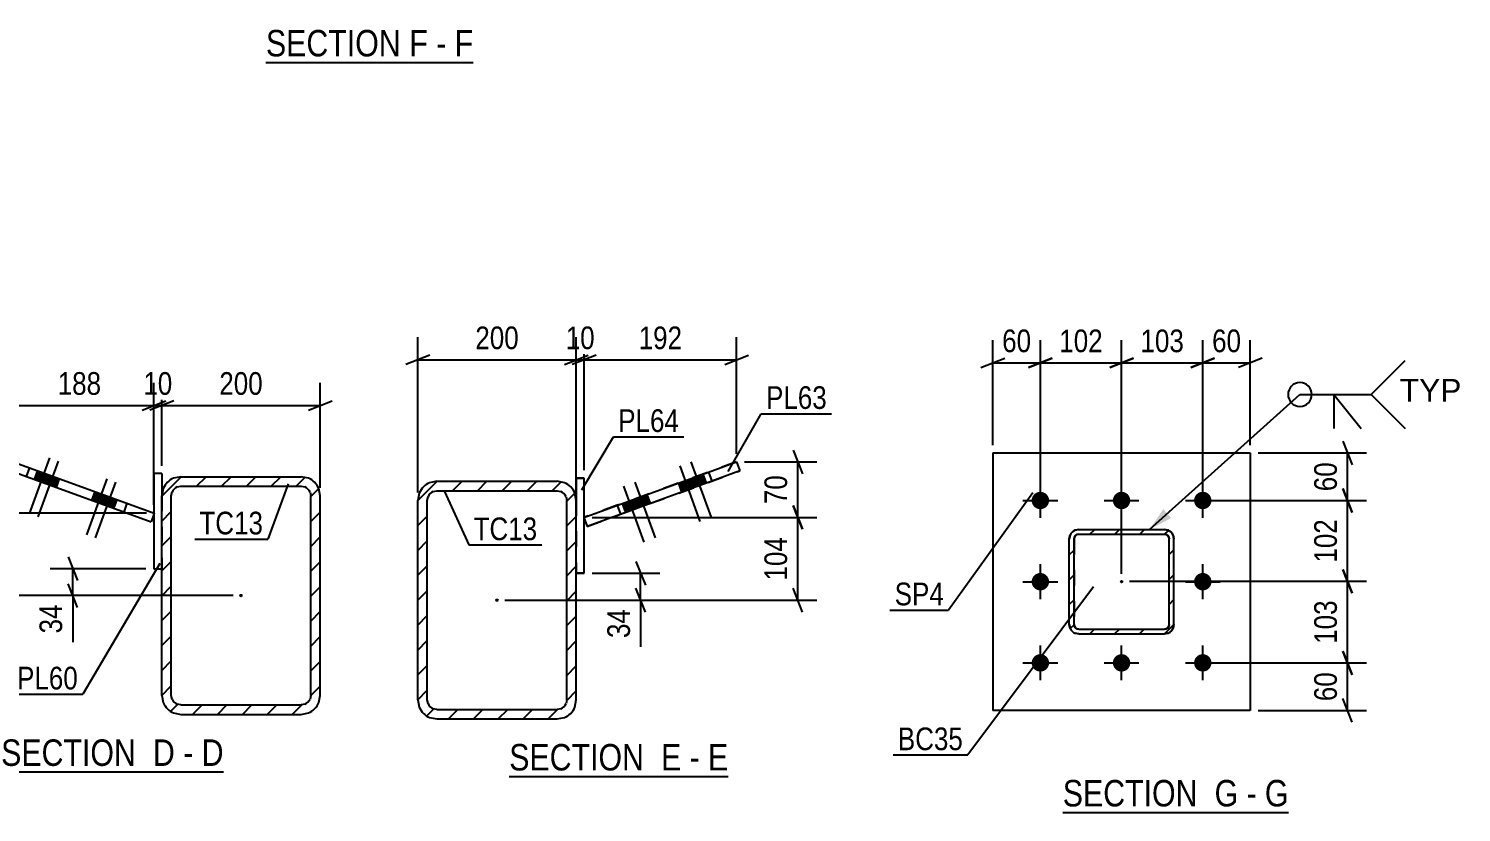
# Model space of a CAD drawing. Header units: millimetres. Extents: x 0 to 841, y 0 to 594.
# Drawn here: x 315.3 to 496.1, y 171.4 to 270.3 of the extents above; entities that cross this region are included whole.
import ezdxf

# ---------------------------------------------------------------- set-up
doc = ezdxf.new("R2010")
doc.units = ezdxf.units.MM
doc.linetypes.add('DXK_LINE_DOT2', pattern=[3.9198, 1.9599, -1.9599])
doc.linetypes.add('DXK_LINE_DOT3', pattern=[5.9187, 2.979, -0.9799, 0.9799, -0.9799])
doc.styles.add('Arial', font='ARIAL.TTF', dxfattribs={"height": 0.2})
doc.styles.add('Arial Narrow', font='ARIALN.TTF', dxfattribs={"height": 0.2})

# ---------------------------------------------------------------- blocks, each defined once
blk = doc.blocks.new('Unknown-682121983-11 - 6415')
at = {"color": 6, "linetype": 'Continuous'}
blk.add_line((345.21, 266.06), (371.36, 266.06), dxfattribs=at)
at = {"color": 0, "linetype": 'Continuous'}
for points in [[(362.25, 266.81), (362.25, 270.31), (345.21, 270.31), (345.21, 266.81)], [(365.65, 266.81), (365.65, 270.31), (363.3, 270.31), (363.3, 266.81)], [(367.97, 266.81), (367.97, 270.31), (366.7, 270.31), (366.7, 266.81)], [(371.36, 266.81), (371.36, 270.31), (369.02, 270.31), (369.02, 266.81)]]:
    blk.add_wipeout(points, dxfattribs=at)
at = {"color": 7, "linetype": 'Continuous', "style": 'Arial Narrow'}
for s, p in [('SECTION', (345.21, 266.81)), ('F', (363.3, 266.81)), ('F', (369.02, 266.81)), ('-', (366.7, 266.81))]:
    blk.add_text(s, height=3.34, dxfattribs=at).set_placement(p)
blk = doc.blocks.new('Unknown-682121983-16 - 4889')
at = {"color": 6, "linetype": 'Continuous'}
blk.add_line((311.78, 176.5), (339.85, 176.5), dxfattribs=at)
at = {"color": 0, "linetype": 'Continuous'}
for points in [[(329.89, 177.25), (329.89, 180.75), (311.78, 180.75), (311.78, 177.25)], [(333.71, 177.25), (333.71, 180.75), (330.94, 180.75), (330.94, 177.25)], [(336.04, 177.25), (336.04, 180.75), (334.76, 180.75), (334.76, 177.25)], [(339.85, 177.25), (339.85, 180.75), (337.09, 180.75), (337.09, 177.25)]]:
    blk.add_wipeout(points, dxfattribs=at)
at = {"color": 7, "linetype": 'Continuous', "style": 'Arial Narrow'}
for s, p in [('SECTION ', (311.78, 177.25)), ('D', (330.94, 177.25)), ('D', (337.09, 177.25)), ('-', (334.76, 177.25))]:
    blk.add_text(s, height=3.34, dxfattribs=at).set_placement(p)
blk = doc.blocks.new('Unknown-682121983-17 - 4726')
at = {"color": 6, "linetype": 'Continuous'}
blk.add_line((375.92, 175.92), (403.57, 175.92), dxfattribs=at)
at = {"color": 0, "linetype": 'Continuous'}
for points in [[(394.03, 176.67), (394.03, 180.17), (375.92, 180.17), (375.92, 176.67)], [(397.64, 176.67), (397.64, 180.17), (395.08, 180.17), (395.08, 176.67)], [(399.96, 176.67), (399.96, 180.17), (398.69, 180.17), (398.69, 176.67)], [(403.57, 176.67), (403.57, 180.17), (401.01, 180.17), (401.01, 176.67)]]:
    blk.add_wipeout(points, dxfattribs=at)
at = {"color": 7, "linetype": 'Continuous', "style": 'Arial Narrow'}
for s, p in [('SECTION ', (375.92, 176.67)), ('E', (395.08, 176.67)), ('E', (401.01, 176.67)), ('-', (398.69, 176.67))]:
    blk.add_text(s, height=3.34, dxfattribs=at).set_placement(p)
blk = doc.blocks.new('Unknown-682121983-25 - 11294')
at = {"color": 6, "linetype": 'Continuous'}
blk.add_line((445.8, 171.38), (474.3, 171.38), dxfattribs=at)
at = {"color": 0, "linetype": 'Continuous'}
for points in [[(463.91, 172.13), (463.91, 175.63), (445.8, 175.63), (445.8, 172.13)], [(467.94, 172.13), (467.94, 175.63), (464.96, 175.63), (464.96, 172.13)], [(470.26, 172.13), (470.26, 175.63), (468.99, 175.63), (468.99, 172.13)], [(474.3, 172.13), (474.3, 175.63), (471.31, 175.63), (471.31, 172.13)]]:
    blk.add_wipeout(points, dxfattribs=at)
at = {"color": 7, "linetype": 'Continuous', "style": 'Arial Narrow'}
for s, p in [('SECTION ', (445.8, 172.13)), ('G', (464.96, 172.13)), ('G', (471.31, 172.13)), ('-', (468.99, 172.13))]:
    blk.add_text(s, height=3.34, dxfattribs=at).set_placement(p)
blk = doc.blocks.new('Part-682121983-4913 - 4889')
at = {"color": 2, "linetype": 'Continuous'}
for p, q in [((332.06, 214.14), (331.06, 214.14)), ((331.06, 214.14), (331.06, 202.14)), ((332.06, 214.14), (332.06, 211.35)), ((331.06, 202.14), (332.06, 202.14))]:
    blk.add_line(p, q, dxfattribs=at)
at = {"color": 7, "linetype": 'DXK_LINE_DOT2'}
blk.add_line((332.06, 211.35), (332.06, 202.14), dxfattribs=at)
blk = doc.blocks.new('Bolt-682121983-4955 - 4889')
at = {"linetype": 'Continuous'}
for points in [[(315.94, 213.42), (317.63, 212.8), (318.04, 213.93), (316.35, 214.55)], [(317.02, 213.02), (318.71, 212.41), (319.12, 213.54), (317.43, 214.15)], [(323.2, 210.77), (324.89, 210.16), (325.3, 211.29), (323.61, 211.9)], [(324.29, 210.38), (325.98, 209.76), (326.39, 210.89), (324.7, 211.51)]]:
    blk.add_hatch(color=1, dxfattribs=at).paths.add_polyline_path(points)
at = {"color": 1, "linetype": 'Continuous'}
for p, q in [((317.88, 216.12), (315.31, 209.07)), ((318.96, 215.72), (316.4, 208.67)), ((316.35, 214.55), (315.94, 213.42)), ((317.43, 214.15), (317.02, 213.02)), ((318.04, 213.93), (317.63, 212.8)), ((319.12, 213.54), (318.71, 212.41)), ((325.14, 213.47), (322.57, 206.43)), ((323.61, 211.9), (323.2, 210.77)), ((326.23, 213.08), (323.66, 206.03)), ((324.7, 211.51), (324.29, 210.38)), ((325.3, 211.29), (324.89, 210.16)), ((326.39, 210.89), (325.98, 209.76))]:
    blk.add_line(p, q, dxfattribs=at)
blk = doc.blocks.new('Part-682121983-4935 - 4889')
at = {"linetype": 'Continuous'}
h = blk.add_hatch(dxfattribs=at)
h.set_pattern_fill('', scale=0.7, style=0, pattern_type=0)
h.set_pattern_definition([(45, (332.0603, 186.1515), (-1.57154, 1.57154), [])])
h.paths.add_polyline_path([(332.06, 211.35), (332.06, 186.15), (332.24, 185.23), (332.76, 184.45), (333.54, 183.93), (334.46, 183.75), (349.66, 183.75), (350.58, 183.93), (351.36, 184.45), (351.88, 185.23), (352.06, 186.15), (352.06, 211.35), (351.88, 212.27), (351.36, 213.05), (350.58, 213.57), (349.66, 213.75), (334.46, 213.75), (333.54, 213.57), (332.76, 213.05), (332.24, 212.27)])
h.paths.add_polyline_path([(333.61, 212.2), (334, 212.46), (334.46, 212.55), (349.66, 212.55), (350.12, 212.46), (350.51, 212.2), (350.77, 211.81), (350.86, 211.35), (350.86, 186.15), (350.77, 185.69), (350.51, 185.3), (350.12, 185.04), (349.66, 184.95), (334.46, 184.95), (334, 185.04), (333.61, 185.3), (333.35, 185.69), (333.26, 186.15), (333.26, 211.35), (333.35, 211.81)])
blk.add_hatch(color=246, dxfattribs=at).paths.add_polyline_path([(342.06, 198.65, -1), (342.06, 198.85, -1)])
at = {"color": 2, "linetype": 'Continuous'}
for p, q in [((334.46, 213.75), (333.54, 213.57)), ((334.46, 213.75), (349.66, 213.75)), ((350.58, 213.57), (349.66, 213.75)), ((332.24, 212.27), (332.06, 211.35)), ((333.26, 211.35), (333.35, 211.81)), ((334, 212.46), (334.46, 212.55)), ((334.46, 212.55), (349.66, 212.55)), ((349.66, 212.55), (350.12, 212.46)), ((350.77, 211.81), (350.86, 211.35)), ((352.06, 211.35), (351.88, 212.27)), ((332.06, 186.15), (332.06, 211.35)), ((333.26, 186.15), (333.26, 211.35)), ((350.86, 186.15), (350.86, 211.35)), ((352.06, 186.15), (352.06, 211.35)), ((332.06, 186.15), (332.24, 185.23)), ((333.35, 185.69), (333.26, 186.15)), ((334.46, 184.95), (334, 185.04)), ((334.46, 184.95), (349.66, 184.95)), ((350.12, 185.04), (349.66, 184.95)), ((350.86, 186.15), (350.77, 185.69)), ((351.88, 185.23), (352.06, 186.15)), ((333.54, 183.93), (334.46, 183.75)), ((334.46, 183.75), (349.66, 183.75)), ((349.66, 183.75), (350.58, 183.93))]:
    blk.add_line(p, q, dxfattribs=at)
at = {"color": 246, "linetype": 'DXK_LINE_DOT2'}
blk.add_line((342.06, 198.75), (342.06, 198.75), dxfattribs=at)
at = {"color": 246, "linetype": 'Continuous'}
blk.add_circle((342.06, 198.75), 0.1, dxfattribs=at)
at = {"color": 2, "linetype": 'Continuous'}
for centre, radius, start, end in [((334.46, 211.35), 2.4, 112.5, 157.5), ((349.66, 211.35), 2.4, 22.5, 67.5), ((334.46, 211.35), 1.2, 112.5, 157.5), ((349.66, 211.35), 1.2, 22.5, 67.5), ((334.46, 186.15), 2.4, 202.5, 247.5), ((334.46, 186.15), 1.2, 202.5, 247.5), ((349.66, 186.15), 1.2, 292.5, 337.5), ((349.66, 186.15), 2.4, 292.5, 337.5)]:
    blk.add_arc(centre, radius, start, end, dxfattribs=at)
blk = doc.blocks.new('Part-682121983-4968 - 4889')
at = {"color": 2, "linetype": 'Continuous'}
for p, q in [((312.26, 216.03), (311.85, 214.91)), ((312.26, 216.03), (331.11, 209.17)), ((311.85, 214.91), (330.7, 208.04)), ((315.35, 214.91), (314.94, 213.78)), ((331.11, 209.17), (330.7, 208.04))]:
    blk.add_line(p, q, dxfattribs=at)
at = {"color": 7, "linetype": 'DXK_LINE_DOT2'}
blk.add_line((327.29, 209.29), (327.7, 210.41), dxfattribs=at)
blk = doc.blocks.new('Part-682121983-4739 - 4726')
at = {"color": 2, "linetype": 'Continuous'}
for p, q in [((384.38, 213.56), (384.38, 213.56)), ((384.38, 213.56), (384.38, 210.78)), ((385.38, 213.56), (384.38, 213.56)), ((385.38, 213.56), (385.38, 213.56)), ((385.38, 201.56), (385.38, 213.56)), ((385.38, 201.56), (384.38, 201.56)), ((385.38, 201.56), (385.38, 201.56))]:
    blk.add_line(p, q, dxfattribs=at)
at = {"color": 7, "linetype": 'DXK_LINE_DOT2'}
for p, q in [((384.38, 213.56), (385.38, 213.56)), ((384.38, 210.78), (384.38, 201.56)), ((384.38, 201.56), (385.38, 201.56))]:
    blk.add_line(p, q, dxfattribs=at)
blk = doc.blocks.new('Part-682121983-4773 - 4726')
at = {"color": 7, "linetype": 'DXK_LINE_DOT2'}
for p, q in [((404.62, 215.62), (389.56, 210.14)), ((389.97, 209.01), (405.03, 214.49)), ((389.56, 210.14), (385.33, 208.6)), ((389.56, 210.14), (389.97, 209.01)), ((385.33, 208.6), (385.74, 207.47)), ((385.74, 207.47), (389.97, 209.01))]:
    blk.add_line(p, q, dxfattribs=at)
at = {"color": 2, "linetype": 'Continuous'}
for p, q in [((401.09, 214.33), (404.62, 215.62)), ((404.62, 215.62), (405.03, 214.49)), ((385.33, 208.6), (401.09, 214.33)), ((401.09, 214.33), (401.5, 213.2)), ((405.03, 214.49), (401.5, 213.2)), ((401.5, 213.2), (385.74, 207.47)), ((385.33, 208.6), (385.33, 208.6)), ((385.33, 208.6), (385.74, 207.47)), ((385.74, 207.47), (385.74, 207.47))]:
    blk.add_line(p, q, dxfattribs=at)
blk = doc.blocks.new('Bolt-682121983-4782 - 4726')
at = {"linetype": 'Continuous'}
for points in [[(397.68, 211.82), (399.38, 212.43), (398.97, 213.56), (397.27, 212.94)], [(399.1, 212.33), (400.79, 212.95), (400.38, 214.07), (398.69, 213.46)], [(390.6, 209.24), (392.29, 209.85), (391.88, 210.98), (390.19, 210.36)], [(392.01, 209.75), (393.71, 210.37), (393.29, 211.49), (391.6, 210.88)]]:
    blk.add_hatch(color=1, dxfattribs=at).paths.add_polyline_path(points)
at = {"color": 1, "linetype": 'Continuous'}
for p, q in [((398.85, 215.65), (401.41, 208.6)), ((397.44, 215.13), (400, 208.08)), ((398.69, 213.46), (399.1, 212.33)), ((398.97, 213.56), (399.38, 212.43)), ((400.38, 214.07), (400.79, 212.95)), ((390.35, 212.55), (392.92, 205.5)), ((391.76, 213.07), (394.33, 206.02)), ((397.27, 212.94), (397.68, 211.82)), ((390.19, 210.36), (390.6, 209.24)), ((391.6, 210.88), (392.01, 209.75)), ((391.88, 210.98), (392.29, 209.85)), ((393.29, 211.49), (393.71, 210.37))]:
    blk.add_line(p, q, dxfattribs=at)
blk = doc.blocks.new('Part-682121983-4788 - 4726')
at = {"linetype": 'Continuous'}
h = blk.add_hatch(dxfattribs=at)
h.set_pattern_fill('', scale=0.7, style=0, pattern_type=0)
h.set_pattern_definition([(45, (384.1965, 211.6932), (-1.57154, 1.57154), [])])
h.paths.add_polyline_path([(384.38, 210.77), (384.2, 211.69), (383.68, 212.47), (382.9, 212.99), (381.98, 213.17), (366.78, 213.17), (365.86, 212.99), (365.08, 212.47), (364.56, 211.69), (364.38, 210.77), (364.38, 185.57), (364.56, 184.66), (365.08, 183.88), (365.86, 183.36), (366.78, 183.17), (381.98, 183.17), (382.9, 183.36), (383.68, 183.88), (384.2, 184.66), (384.38, 185.57)])
h.paths.add_polyline_path([(383.09, 185.12), (382.83, 184.73), (382.44, 184.47), (381.98, 184.37), (366.78, 184.37), (366.32, 184.47), (365.93, 184.73), (365.67, 185.12), (365.58, 185.57), (365.58, 210.77), (365.67, 211.23), (365.93, 211.62), (366.32, 211.88), (366.78, 211.97), (381.98, 211.97), (382.44, 211.88), (382.83, 211.62), (383.09, 211.23), (383.18, 210.77), (383.18, 185.57)])
blk.add_hatch(color=246, dxfattribs=at).paths.add_polyline_path([(374.38, 198.07, -1), (374.38, 198.27, -1)])
at = {"color": 2, "linetype": 'Continuous'}
for p, q in [((364.56, 211.69), (364.38, 210.77)), ((366.78, 213.17), (365.86, 212.99)), ((366.32, 211.88), (366.78, 211.97)), ((366.78, 213.17), (366.78, 213.17)), ((366.78, 213.17), (381.98, 213.17)), ((366.78, 211.97), (366.78, 211.97)), ((366.78, 211.97), (381.98, 211.97)), ((381.98, 213.17), (381.98, 213.17)), ((382.9, 212.99), (381.98, 213.17)), ((381.98, 211.97), (381.98, 211.97)), ((381.98, 211.97), (382.44, 211.88)), ((384.38, 210.77), (384.2, 211.69)), ((364.38, 210.77), (364.38, 210.77)), ((364.38, 185.57), (364.38, 210.77)), ((365.58, 210.77), (365.67, 211.23)), ((365.58, 210.77), (365.58, 210.77)), ((365.58, 185.57), (365.58, 210.77)), ((383.09, 211.23), (383.18, 210.77)), ((383.18, 210.77), (383.18, 210.77)), ((383.18, 185.57), (383.18, 210.77)), ((384.38, 210.77), (384.38, 210.77)), ((384.38, 185.57), (384.38, 210.77)), ((364.38, 185.57), (364.38, 185.57)), ((364.38, 185.57), (364.56, 184.66)), ((365.58, 185.57), (365.58, 185.57)), ((365.67, 185.12), (365.58, 185.57)), ((383.18, 185.57), (383.09, 185.12)), ((383.18, 185.57), (383.18, 185.57)), ((384.2, 184.66), (384.38, 185.57)), ((384.38, 185.57), (384.38, 185.57)), ((365.86, 183.36), (366.78, 183.17)), ((366.78, 184.37), (366.32, 184.47)), ((366.78, 184.37), (366.78, 184.37)), ((366.78, 184.37), (381.98, 184.37)), ((366.78, 183.17), (366.78, 183.17)), ((366.78, 183.17), (381.98, 183.17)), ((382.44, 184.47), (381.98, 184.37)), ((381.98, 184.37), (381.98, 184.37)), ((381.98, 183.17), (382.9, 183.36)), ((381.98, 183.17), (381.98, 183.17))]:
    blk.add_line(p, q, dxfattribs=at)
at = {"color": 7, "linetype": 'DXK_LINE_DOT3'}
blk.add_line((374.38, 198.17), (374.38, 198.17), dxfattribs=at)
at = {"color": 246, "linetype": 'DXK_LINE_DOT2'}
blk.add_line((374.38, 198.17), (374.38, 198.17), dxfattribs=at)
at = {"color": 246, "linetype": 'Continuous'}
blk.add_circle((374.38, 198.17), 0.1, dxfattribs=at)
at = {"color": 2, "linetype": 'Continuous'}
for centre, radius, start, end in [((366.78, 210.77), 2.4, 112.5, 157.5), ((366.78, 210.77), 1.2, 112.5, 157.5), ((381.98, 210.77), 1.2, 22.5, 67.5), ((381.98, 210.77), 2.4, 22.5, 67.5), ((366.78, 185.57), 2.4, 202.5, 247.5), ((366.78, 185.57), 1.2, 202.5, 247.5), ((381.98, 185.57), 1.2, 292.5, 337.5), ((381.98, 185.57), 2.4, 292.5, 337.5)]:
    blk.add_arc(centre, radius, start, end, dxfattribs=at)
blk = doc.blocks.new('Bolt-682121983-11385 - 11294')
at = {"linetype": 'Continuous'}
for points in [[(442.97, 211.85, -1), (442.97, 209.65, -1)], [(453.22, 211.85, -1), (453.22, 209.65, -1)], [(463.47, 211.85, -1), (463.47, 209.65, -1)], [(442.97, 201.6, -1), (442.97, 199.4, -1)], [(463.47, 201.6, -1), (463.47, 199.4, -1)], [(442.97, 191.35, -1), (442.97, 189.15, -1)], [(453.22, 191.35, -1), (453.22, 189.15, -1)], [(463.47, 191.35, -1), (463.47, 189.15, -1)]]:
    blk.add_hatch(color=1, dxfattribs=at).paths.add_polyline_path(points)
at = {"color": 1, "linetype": 'Continuous'}
for p, q in [((442.97, 208.55), (442.97, 212.95)), ((453.22, 208.55), (453.22, 212.95)), ((463.47, 208.55), (463.47, 212.95)), ((440.77, 210.75), (445.17, 210.75)), ((451.02, 210.75), (455.42, 210.75)), ((461.27, 210.75), (465.67, 210.75)), ((442.97, 198.3), (442.97, 202.7)), ((463.47, 198.3), (463.47, 202.7)), ((440.77, 200.5), (445.17, 200.5)), ((461.27, 200.5), (465.67, 200.5)), ((442.97, 188.05), (442.97, 192.45)), ((453.22, 188.05), (453.22, 192.45)), ((463.47, 188.05), (463.47, 192.45)), ((440.77, 190.25), (445.17, 190.25)), ((451.02, 190.25), (455.42, 190.25)), ((461.27, 190.25), (465.67, 190.25))]:
    blk.add_line(p, q, dxfattribs=at)
blk = doc.blocks.new('Part-682121983-11297 - 11294')
at = {"linetype": 'Continuous'}
h = blk.add_hatch(dxfattribs=at)
h.set_pattern_fill('', scale=0.7, style=0, pattern_type=0)
h.set_pattern_definition([(45, (458.6243, 193.8975), (-1.57154, 1.57154), [])])
h.paths.add_polyline_path([(447.82, 193.9), (458.62, 193.9), (459.08, 193.99), (459.47, 194.25), (459.73, 194.64), (459.82, 195.1), (459.82, 205.9), (459.73, 206.36), (459.47, 206.75), (459.08, 207.01), (458.62, 207.1), (447.82, 207.1), (447.37, 207.01), (446.98, 206.75), (446.72, 206.36), (446.62, 205.9), (446.62, 195.1), (446.72, 194.64), (446.98, 194.25), (447.37, 193.99)])
h.paths.add_polyline_path([(447.27, 194.87), (447.22, 195.1), (447.22, 205.9), (447.27, 206.13), (447.4, 206.32), (447.59, 206.45), (447.82, 206.5), (458.62, 206.5), (458.85, 206.45), (459.05, 206.32), (459.18, 206.13), (459.22, 205.9), (459.22, 195.1), (459.18, 194.87), (459.05, 194.67), (458.85, 194.54), (458.62, 194.5), (447.82, 194.5), (447.59, 194.54), (447.4, 194.67)])
blk.add_hatch(color=246, dxfattribs=at).paths.add_polyline_path([(453.22, 200.4, -1), (453.22, 200.6, -1)])
at = {"color": 7, "linetype": 'DXK_LINE_DOT2'}
for p, q in [((446.62, 205.9), (446.72, 206.36)), ((447.4, 206.32), (447.27, 206.13)), ((447.37, 207.01), (447.82, 207.1)), ((447.59, 206.45), (447.4, 206.32)), ((447.82, 206.5), (447.59, 206.45)), ((447.82, 207.1), (458.62, 207.1)), ((447.82, 206.5), (458.62, 206.5)), ((458.62, 207.1), (459.08, 207.01)), ((458.85, 206.45), (458.62, 206.5)), ((459.05, 206.32), (458.85, 206.45)), ((459.18, 206.13), (459.05, 206.32)), ((459.73, 206.36), (459.82, 205.9)), ((446.62, 195.1), (446.62, 205.9)), ((447.27, 206.13), (447.22, 205.9)), ((447.22, 205.9), (447.22, 195.1)), ((459.22, 205.9), (459.18, 206.13)), ((459.22, 195.1), (459.22, 205.9)), ((459.82, 195.1), (459.82, 205.9)), ((446.72, 194.64), (446.62, 195.1)), ((447.22, 195.1), (447.27, 194.87)), ((447.27, 194.87), (447.4, 194.67)), ((447.82, 193.9), (447.37, 193.99)), ((447.4, 194.67), (447.59, 194.54)), ((447.59, 194.54), (447.82, 194.5)), ((447.82, 194.5), (458.62, 194.5)), ((447.82, 193.9), (458.62, 193.9)), ((458.62, 194.5), (458.85, 194.54)), ((459.08, 193.99), (458.62, 193.9)), ((458.85, 194.54), (459.05, 194.67)), ((459.05, 194.67), (459.18, 194.87)), ((459.18, 194.87), (459.22, 195.1)), ((459.82, 195.1), (459.73, 194.64))]:
    blk.add_line(p, q, dxfattribs=at)
at = {"color": 2, "linetype": 'Continuous'}
for p, q in [((446.72, 206.36), (446.62, 205.9)), ((447.27, 206.13), (447.4, 206.32)), ((447.82, 207.1), (447.37, 207.01)), ((447.4, 206.32), (447.59, 206.45)), ((447.59, 206.45), (447.82, 206.5)), ((447.82, 207.1), (458.62, 207.1)), ((447.82, 206.5), (458.62, 206.5)), ((459.08, 207.01), (458.62, 207.1)), ((458.62, 206.5), (458.85, 206.45)), ((458.85, 206.45), (459.05, 206.32)), ((459.05, 206.32), (459.18, 206.13)), ((459.82, 205.9), (459.73, 206.36)), ((446.62, 195.1), (446.62, 205.9)), ((447.22, 205.9), (447.27, 206.13)), ((447.22, 195.1), (447.22, 205.9)), ((459.18, 206.13), (459.22, 205.9)), ((459.22, 195.1), (459.22, 205.9)), ((459.82, 195.1), (459.82, 205.9)), ((446.62, 195.1), (446.72, 194.64)), ((447.27, 194.87), (447.22, 195.1)), ((447.4, 194.67), (447.27, 194.87)), ((447.37, 193.99), (447.82, 193.9)), ((447.59, 194.54), (447.4, 194.67)), ((447.82, 194.5), (447.59, 194.54)), ((447.82, 194.5), (458.62, 194.5)), ((447.82, 193.9), (458.62, 193.9)), ((458.85, 194.54), (458.62, 194.5)), ((458.62, 193.9), (459.08, 193.99)), ((459.05, 194.67), (458.85, 194.54)), ((459.18, 194.87), (459.05, 194.67)), ((459.22, 195.1), (459.18, 194.87)), ((459.73, 194.64), (459.82, 195.1))]:
    blk.add_line(p, q, dxfattribs=at)
at = {"color": 246, "linetype": 'DXK_LINE_DOT2'}
blk.add_line((453.22, 200.5), (453.22, 200.5), dxfattribs=at)
at = {"color": 246, "linetype": 'Continuous'}
blk.add_circle((453.22, 200.5), 0.1, dxfattribs=at)
at = {"color": 7, "linetype": 'DXK_LINE_DOT2'}
for centre, start, end in [((447.82, 205.9), 112.5, 157.5), ((458.62, 205.9), 22.5, 67.5), ((447.82, 195.1), 202.5, 247.5), ((458.62, 195.1), 292.5, 337.5)]:
    blk.add_arc(centre, 1.2, start, end, dxfattribs=at)
at = {"color": 2, "linetype": 'Continuous'}
for centre, start, end in [((447.82, 205.9), 112.5, 157.5), ((458.62, 205.9), 22.5, 67.5), ((447.82, 195.1), 202.5, 247.5), ((458.62, 195.1), 292.5, 337.5)]:
    blk.add_arc(centre, 1.2, start, end, dxfattribs=at)
blk = doc.blocks.new('Part-682121983-11331 - 11294')
at = {"color": 2, "linetype": 'Continuous'}
for p, q in [((436.97, 216.75), (436.97, 184.25)), ((436.97, 216.75), (469.47, 216.75)), ((469.47, 216.75), (469.47, 184.25)), ((469.47, 184.25), (436.97, 184.25))]:
    blk.add_line(p, q, dxfattribs=at)
blk = doc.blocks.new('StraightDimension-682121983-4995 - 4889')
at = {"color": 7, "linetype": 'Continuous'}
for p, q in [((332.06, 215.14), (332.06, 225.59)), ((352.06, 212.35), (352.06, 225.59)), ((333.56, 223.34), (330.56, 222.14)), ((332.06, 222.74), (352.06, 222.74)), ((350.56, 222.14), (353.56, 223.34))]:
    blk.add_line(p, q, dxfattribs=at)
at = {"color": 0}
blk.add_wipeout([(345.4, 223.49), (345.4, 227.69), (338.72, 227.69), (338.72, 223.49)], dxfattribs=at)
at = {"color": 3, "style": 'Arial Narrow'}
blk.add_text('200', height=2.863, dxfattribs=at).set_placement((339.32, 224.09))
blk = doc.blocks.new('StraightDimension-682121983-5003 - 4889')
at = {"color": 7, "linetype": 'Continuous'}
for p, q in [((331.06, 210.19), (331.06, 225.59)), ((332.06, 215.14), (332.06, 225.59)), ((329.56, 222.14), (332.56, 223.34)), ((333.56, 223.34), (330.56, 222.14)), ((331.06, 222.74), (332.06, 222.74))]:
    blk.add_line(p, q, dxfattribs=at)
at = {"color": 0}
blk.add_wipeout([(333.99, 223.49), (333.99, 227.69), (329.13, 227.69), (329.13, 223.49)], dxfattribs=at)
at = {"color": 3, "style": 'Arial Narrow'}
blk.add_text('10', height=2.863, dxfattribs=at).set_placement((329.73, 224.09))
blk = doc.blocks.new('StraightDimension-682121983-5014 - 4889')
at = {"color": 7, "linetype": 'Continuous'}
for p, q in [((312.26, 217.03), (312.26, 225.59)), ((331.06, 210.19), (331.06, 225.59)), ((313.76, 223.34), (310.76, 222.14)), ((312.26, 222.74), (331.06, 222.74)), ((329.56, 222.14), (332.56, 223.34))]:
    blk.add_line(p, q, dxfattribs=at)
at = {"color": 0}
blk.add_wipeout([(325, 223.49), (325, 227.69), (318.32, 227.69), (318.32, 223.49)], dxfattribs=at)
at = {"color": 3, "style": 'Arial Narrow'}
blk.add_text('188', height=2.863, dxfattribs=at).set_placement((318.92, 224.09))
blk = doc.blocks.new('StraightDimension-682121983-5024 - 4889')
at = {"color": 7, "linetype": 'Continuous'}
for p, q in [((320.23, 203.64), (321.43, 200.64)), ((330.06, 202.14), (317.98, 202.14)), ((320.83, 198.75), (320.83, 202.14)), ((321.43, 197.25), (320.23, 200.25)), ((331.06, 198.75), (317.98, 198.75))]:
    blk.add_line(p, q, dxfattribs=at)
at = {"color": 0}
blk.add_wipeout([(320.08, 198.23), (315.88, 198.23), (315.88, 193.37), (320.08, 193.37)], dxfattribs=at)
at = {"color": 7, "linetype": 'Continuous'}
blk.add_line((320.83, 198.75), (320.83, 192.85), dxfattribs=at)
blk.add_line((320.83, 198.75), (320.83, 192.85), dxfattribs=at)
at = {"color": 3, "style": 'Arial Narrow'}
blk.add_text('34', height=2.863, rotation=90.0002, dxfattribs=at).set_placement((319.48, 193.97))
blk = doc.blocks.new('StraightDimension-682121983-5033 - 4889')
at = {"color": 7, "linetype": 'Continuous'}
for p, q in [((303.72, 210.67), (304.92, 207.67)), ((330.11, 209.17), (301.47, 209.17)), ((304.32, 198.75), (304.32, 209.17)), ((304.92, 197.25), (303.72, 200.25)), ((341.06, 198.75), (301.47, 198.75))]:
    blk.add_line(p, q, dxfattribs=at)
at = {"color": 0}
blk.add_wipeout([(303.57, 207.3), (299.37, 207.3), (299.37, 200.62), (303.57, 200.62)], dxfattribs=at)
at = {"color": 3, "style": 'Arial Narrow'}
blk.add_text('104', height=2.863, rotation=90.0002, dxfattribs=at).set_placement((302.97, 201.22))
blk = doc.blocks.new('StraightDimension-682121983-5042 - 4889')
at = {"color": 7, "linetype": 'Continuous'}
for p, q in [((303.72, 217.53), (304.92, 214.53)), ((311.26, 216.03), (301.47, 216.03)), ((304.32, 209.17), (304.32, 216.03)), ((304.92, 207.67), (303.72, 210.67)), ((330.11, 209.17), (301.47, 209.17))]:
    blk.add_line(p, q, dxfattribs=at)
at = {"color": 0}
blk.add_wipeout([(303.57, 215.03), (299.37, 215.03), (299.37, 210.17), (303.57, 210.17)], dxfattribs=at)
at = {"color": 3, "style": 'Arial Narrow'}
blk.add_text('69', height=2.863, rotation=90.0002, dxfattribs=at).set_placement((302.97, 210.77))
blk = doc.blocks.new('StraightDimension-682121983-11610 - 4726')
at = {"color": 7, "linetype": 'Continuous'}
for p, q in [((385.38, 214.56), (385.38, 231.35)), ((404.62, 216.62), (404.62, 231.35)), ((386.88, 229.1), (383.88, 227.9)), ((385.38, 228.5), (404.62, 228.5)), ((403.12, 227.9), (406.12, 229.1))]:
    blk.add_line(p, q, dxfattribs=at)
at = {"color": 0}
blk.add_wipeout([(398.34, 229.25), (398.34, 233.45), (391.66, 233.45), (391.66, 229.25)], dxfattribs=at)
at = {"color": 3, "style": 'Arial Narrow'}
blk.add_text('192', height=2.863, dxfattribs=at).set_placement((392.26, 229.85))
blk = doc.blocks.new('StraightDimension-682121983-11611 - 4726')
at = {"color": 7, "linetype": 'Continuous'}
for p, q in [((384.38, 199.17), (384.38, 231.35)), ((385.38, 214.56), (385.38, 231.35)), ((382.88, 227.9), (385.88, 229.1)), ((386.88, 229.1), (383.88, 227.9)), ((384.38, 228.5), (385.38, 228.5))]:
    blk.add_line(p, q, dxfattribs=at)
at = {"color": 0}
blk.add_wipeout([(387.31, 229.25), (387.31, 233.45), (382.45, 233.45), (382.45, 229.25)], dxfattribs=at)
at = {"color": 3, "style": 'Arial Narrow'}
blk.add_text('10', height=2.863, dxfattribs=at).set_placement((383.05, 229.85))
blk = doc.blocks.new('StraightDimension-682121983-11612 - 4726')
at = {"color": 7, "linetype": 'Continuous'}
for p, q in [((364.38, 211.77), (364.38, 231.35)), ((384.38, 199.17), (384.38, 231.35)), ((365.88, 229.1), (362.88, 227.9)), ((364.38, 228.5), (384.38, 228.5)), ((382.88, 227.9), (385.88, 229.1))]:
    blk.add_line(p, q, dxfattribs=at)
at = {"color": 0}
blk.add_wipeout([(377.72, 229.25), (377.72, 233.45), (371.04, 233.45), (371.04, 229.25)], dxfattribs=at)
at = {"color": 3, "style": 'Arial Narrow'}
blk.add_text('200', height=2.863, dxfattribs=at).set_placement((371.64, 229.85))
blk = doc.blocks.new('StraightDimension-682121983-11654 - 4726')
at = {"color": 7, "linetype": 'Continuous'}
for p, q in [((411.75, 217.12), (412.95, 214.12)), ((405.62, 215.62), (414.75, 215.62)), ((412.35, 208.61), (412.35, 215.62)), ((412.95, 207.11), (411.75, 210.11)), ((386.38, 208.61), (414.75, 208.61))]:
    blk.add_line(p, q, dxfattribs=at)
at = {"color": 0}
blk.add_wipeout([(411.6, 214.54), (407.4, 214.54), (407.4, 209.69), (411.6, 209.69)], dxfattribs=at)
at = {"color": 3, "style": 'Arial Narrow'}
blk.add_text('70', height=2.863, rotation=90.0002, dxfattribs=at).set_placement((411, 210.29))
blk = doc.blocks.new('StraightDimension-682121983-11655 - 4726')
at = {"color": 7, "linetype": 'Continuous'}
for p, q in [((411.75, 210.11), (412.95, 207.11)), ((386.38, 208.61), (414.75, 208.61)), ((412.35, 198.17), (412.35, 208.61)), ((412.95, 196.67), (411.75, 199.67)), ((375.38, 198.17), (414.75, 198.17))]:
    blk.add_line(p, q, dxfattribs=at)
at = {"color": 0}
blk.add_wipeout([(411.6, 206.74), (407.4, 206.74), (407.4, 200.05), (411.6, 200.05)], dxfattribs=at)
at = {"color": 3, "style": 'Arial Narrow'}
blk.add_text('104', height=2.863, rotation=90.0002, dxfattribs=at).set_placement((411, 200.65))
blk = doc.blocks.new('StraightDimension-682121983-11661 - 4726')
at = {"color": 7, "linetype": 'Continuous'}
for p, q in [((391.91, 203.06), (393.11, 200.06)), ((386.38, 201.56), (394.91, 201.56)), ((392.51, 198.17), (392.51, 201.56)), ((393.11, 196.67), (391.91, 199.67)), ((385.38, 198.17), (394.91, 198.17))]:
    blk.add_line(p, q, dxfattribs=at)
at = {"color": 0}
blk.add_wipeout([(391.76, 197.65), (387.56, 197.65), (387.56, 192.79), (391.76, 192.79)], dxfattribs=at)
at = {"color": 7, "linetype": 'Continuous'}
blk.add_line((392.51, 198.17), (392.51, 192.27), dxfattribs=at)
blk.add_line((392.51, 198.17), (392.51, 192.27), dxfattribs=at)
at = {"color": 3, "style": 'Arial Narrow'}
blk.add_text('34', height=2.863, rotation=90.0002, dxfattribs=at).set_placement((391.16, 193.39))
blk = doc.blocks.new('StraightDimension-682121983-11675 - 11294')
at = {"color": 7, "linetype": 'Continuous'}
for p, q in [((481.15, 218.25), (482.35, 215.25)), ((470.47, 216.75), (484.15, 216.75)), ((481.75, 210.75), (481.75, 216.75)), ((482.35, 209.25), (481.15, 212.25)), ((464.47, 210.75), (484.15, 210.75))]:
    blk.add_line(p, q, dxfattribs=at)
at = {"color": 0}
blk.add_wipeout([(481, 216.18), (476.8, 216.18), (476.8, 211.32), (481, 211.32)], dxfattribs=at)
at = {"color": 3, "style": 'Arial Narrow'}
blk.add_text('60', height=2.863, rotation=90.0002, dxfattribs=at).set_placement((480.4, 211.92))
blk = doc.blocks.new('StraightDimension-682121983-11676 - 11294')
at = {"color": 7, "linetype": 'Continuous'}
for p, q in [((481.15, 212.25), (482.35, 209.25)), ((464.47, 210.75), (484.15, 210.75)), ((481.75, 200.55), (481.75, 210.75)), ((482.35, 199.05), (481.15, 202.05)), ((454.22, 200.55), (484.15, 200.55))]:
    blk.add_line(p, q, dxfattribs=at)
at = {"color": 0}
blk.add_wipeout([(481, 208.99), (476.8, 208.99), (476.8, 202.31), (481, 202.31)], dxfattribs=at)
at = {"color": 3, "style": 'Arial Narrow'}
blk.add_text('102', height=2.863, rotation=90.0002, dxfattribs=at).set_placement((480.4, 202.91))
blk = doc.blocks.new('StraightDimension-682121983-11677 - 11294')
at = {"color": 7, "linetype": 'Continuous'}
for p, q in [((481.15, 202.05), (482.35, 199.05)), ((454.22, 200.55), (484.15, 200.55)), ((481.75, 190.25), (481.75, 200.55)), ((482.35, 188.75), (481.15, 191.75)), ((464.47, 190.25), (484.15, 190.25))]:
    blk.add_line(p, q, dxfattribs=at)
at = {"color": 0}
blk.add_wipeout([(481, 198.74), (476.8, 198.74), (476.8, 192.06), (481, 192.06)], dxfattribs=at)
at = {"color": 3, "style": 'Arial Narrow'}
blk.add_text('103', height=2.863, rotation=90.0002, dxfattribs=at).set_placement((480.4, 192.66))
blk = doc.blocks.new('StraightDimension-682121983-11678 - 11294')
at = {"color": 7, "linetype": 'Continuous'}
for p, q in [((481.15, 191.75), (482.35, 188.75)), ((464.47, 190.25), (484.15, 190.25)), ((481.75, 184.25), (481.75, 190.25)), ((482.35, 182.75), (481.15, 185.75)), ((470.47, 184.25), (484.15, 184.25))]:
    blk.add_line(p, q, dxfattribs=at)
at = {"color": 0}
blk.add_wipeout([(481, 189.68), (476.8, 189.68), (476.8, 184.82), (481, 184.82)], dxfattribs=at)
at = {"color": 3, "style": 'Arial Narrow'}
blk.add_text('60', height=2.863, rotation=90.0002, dxfattribs=at).set_placement((480.4, 185.42))
blk = doc.blocks.new('StraightDimension-682121983-11700 - 11294')
at = {"color": 7, "linetype": 'Continuous'}
for p, q in [((463.47, 211.75), (463.47, 230.97)), ((469.47, 217.75), (469.47, 230.97)), ((461.97, 227.52), (464.97, 228.72)), ((463.47, 228.12), (469.47, 228.12)), ((470.97, 228.72), (467.97, 227.52))]:
    blk.add_line(p, q, dxfattribs=at)
at = {"color": 0}
blk.add_wipeout([(468.9, 228.87), (468.9, 233.07), (464.05, 233.07), (464.05, 228.87)], dxfattribs=at)
at = {"color": 3, "style": 'Arial Narrow'}
blk.add_text('60', height=2.863, dxfattribs=at).set_placement((464.65, 229.47))
blk = doc.blocks.new('StraightDimension-682121983-11701 - 11294')
at = {"color": 7, "linetype": 'Continuous'}
for p, q in [((453.22, 201.5), (453.22, 230.97)), ((463.47, 211.75), (463.47, 230.97)), ((451.72, 227.52), (454.72, 228.72)), ((453.22, 228.12), (463.47, 228.12)), ((464.97, 228.72), (461.97, 227.52))]:
    blk.add_line(p, q, dxfattribs=at)
at = {"color": 0}
blk.add_wipeout([(461.69, 228.87), (461.69, 233.07), (455.01, 233.07), (455.01, 228.87)], dxfattribs=at)
at = {"color": 3, "style": 'Arial Narrow'}
blk.add_text('103', height=2.863, dxfattribs=at).set_placement((455.61, 229.47))
blk = doc.blocks.new('StraightDimension-682121983-11702 - 11294')
at = {"color": 7, "linetype": 'Continuous'}
for p, q in [((442.97, 211.75), (442.97, 230.97)), ((453.22, 201.5), (453.22, 230.97)), ((441.47, 227.52), (444.47, 228.72)), ((442.97, 228.12), (453.22, 228.12)), ((454.72, 228.72), (451.72, 227.52))]:
    blk.add_line(p, q, dxfattribs=at)
at = {"color": 0}
blk.add_wipeout([(451.44, 228.87), (451.44, 233.07), (444.76, 233.07), (444.76, 228.87)], dxfattribs=at)
at = {"color": 3, "style": 'Arial Narrow'}
blk.add_text('102', height=2.863, dxfattribs=at).set_placement((445.36, 229.47))
blk = doc.blocks.new('StraightDimension-682121983-11703 - 11294')
at = {"color": 7, "linetype": 'Continuous'}
for p, q in [((436.97, 217.75), (436.97, 230.97)), ((442.97, 211.75), (442.97, 230.97)), ((435.47, 227.52), (438.47, 228.72)), ((436.97, 228.12), (442.97, 228.12)), ((444.47, 228.72), (441.47, 227.52))]:
    blk.add_line(p, q, dxfattribs=at)
at = {"color": 0}
blk.add_wipeout([(442.4, 228.87), (442.4, 233.07), (437.55, 233.07), (437.55, 228.87)], dxfattribs=at)
at = {"color": 3, "style": 'Arial Narrow'}
blk.add_text('60', height=2.863, dxfattribs=at).set_placement((438.15, 229.47))
blk = doc.blocks.new('Mark-682121983-4909 - 4889')
at = {"color": 0}
blk.add_wipeout([(321.47, 186.9), (321.47, 189.9), (313.79, 189.9), (313.79, 186.9)], dxfattribs=at)
blk.add_wipeout([(321.47, 186.9), (321.47, 189.9), (313.79, 189.9), (313.79, 186.9)], dxfattribs=at)
at = {"color": 30, "linetype": 'Continuous'}
for p in [(331.81, 202.78), (313.19, 186.3)]:
    blk.add_line(p, (322.07, 186.3), dxfattribs=at)
at = {"color": 3, "style": 'Arial Narrow'}
blk.add_text('PL60', height=2.863, dxfattribs=at).set_placement((313.79, 186.9))
blk = doc.blocks.new('Mark-682121983-4931 - 4889')
at = {"color": 0}
blk.add_wipeout([(344.84, 206.47), (344.84, 209.47), (336.81, 209.47), (336.81, 206.47)], dxfattribs=at)
blk.add_wipeout([(344.84, 206.47), (344.84, 209.47), (336.81, 209.47), (336.81, 206.47)], dxfattribs=at)
at = {"color": 30, "linetype": 'Continuous'}
for p in [(348, 212.86), (336.21, 205.87)]:
    blk.add_line(p, (345.44, 205.87), dxfattribs=at)
at = {"color": 3, "style": 'Arial Narrow'}
blk.add_text('TC13', height=2.863, dxfattribs=at).set_placement((336.81, 206.47))
blk = doc.blocks.new('Mark-682121983-4735 - 4726')
at = {"color": 0}
blk.add_wipeout([(397.35, 219.4), (397.35, 222.4), (389.68, 222.4), (389.68, 219.4)], dxfattribs=at)
blk.add_wipeout([(397.35, 219.4), (397.35, 222.4), (389.68, 222.4), (389.68, 219.4)], dxfattribs=at)
at = {"color": 30, "linetype": 'Continuous'}
for p, q in [((385.1, 212.09), (389.08, 218.8)), ((389.08, 218.8), (397.95, 218.8))]:
    blk.add_line(p, q, dxfattribs=at)
at = {"color": 3, "style": 'Arial Narrow'}
blk.add_text('PL64', height=2.863, dxfattribs=at).set_placement((389.68, 219.4))
blk = doc.blocks.new('Mark-682121983-4769 - 4726')
at = {"color": 0}
blk.add_wipeout([(416.01, 222.31), (416.01, 225.31), (408.34, 225.31), (408.34, 222.31)], dxfattribs=at)
blk.add_wipeout([(416.01, 222.31), (416.01, 225.31), (408.34, 225.31), (408.34, 222.31)], dxfattribs=at)
at = {"color": 30, "linetype": 'Continuous'}
for p, q in [((403.54, 214.41), (407.74, 221.71)), ((407.74, 221.71), (416.61, 221.71))]:
    blk.add_line(p, q, dxfattribs=at)
at = {"color": 3, "style": 'Arial Narrow'}
blk.add_text('PL63', height=2.863, dxfattribs=at).set_placement((408.34, 222.31))
blk = doc.blocks.new('Mark-682121983-4784 - 4726')
at = {"color": 0}
blk.add_wipeout([(379.45, 205.74), (379.45, 208.74), (371.42, 208.74), (371.42, 205.74)], dxfattribs=at)
blk.add_wipeout([(379.45, 205.74), (379.45, 208.74), (371.42, 208.74), (371.42, 205.74)], dxfattribs=at)
at = {"color": 30, "linetype": 'Continuous'}
for p, q in [((367.73, 211.9), (370.82, 205.14)), ((370.82, 205.14), (380.05, 205.14))]:
    blk.add_line(p, q, dxfattribs=at)
at = {"color": 3, "style": 'Arial Narrow'}
blk.add_text('TC13', height=2.863, dxfattribs=at).set_placement((371.42, 205.74))
blk = doc.blocks.new('Mark-682121983-11834 - 11294')
at = {"color": 0}
blk.add_wipeout([(430.79, 197.52), (430.79, 200.52), (424.58, 200.52), (424.58, 197.52)], dxfattribs=at)
blk.add_wipeout([(430.79, 197.52), (430.79, 200.52), (424.58, 200.52), (424.58, 197.52)], dxfattribs=at)
at = {"color": 30, "linetype": 'Continuous'}
for p in [(442, 211.72), (423.98, 196.92)]:
    blk.add_line(p, (431.39, 196.92), dxfattribs=at)
at = {"color": 3, "style": 'Arial Narrow'}
blk.add_text('SP4', height=2.863, dxfattribs=at).set_placement((424.58, 197.52))
blk = doc.blocks.new('WeldMark-682121983-35323 - 11294')
at = {"linetype": 'Continuous'}
blk.add_hatch(color=30, dxfattribs=at).paths.add_polyline_path([(459.49, 208.54), (456.76, 207.1), (458.49, 209.66)])
at = {"color": 30, "linetype": 'Continuous'}
for p, q in [((456.76, 207.1), (475.74, 224.13)), ((475.74, 224.13), (484.74, 224.13))]:
    blk.add_line(p, q, dxfattribs=at)
at = {"color": 3, "linetype": 'Continuous'}
for q in [(483.45, 219.84), (480.02, 219.84)]:
    blk.add_line((480.02, 224.13), q, dxfattribs=at)
for start, end in [(90, 270), (270, 90)]:
    blk.add_arc((475.74, 224.13), 1.5, start, end, dxfattribs=at)
at = {"color": 0, "linetype": 'Continuous'}
blk.add_wipeout([(496.11, 223.23), (496.11, 226.23), (488.34, 226.23), (488.34, 223.23)], dxfattribs=at)
blk.add_wipeout([(496.11, 223.23), (496.11, 226.23), (488.34, 226.23), (488.34, 223.23)], dxfattribs=at)
at = {"color": 3, "linetype": 'Continuous'}
for q in [(489.02, 228.42), (489.02, 219.84)]:
    blk.add_line((484.74, 224.13), q, dxfattribs=at)
at = {"color": 3, "linetype": 'Continuous', "style": 'Arial'}
blk.add_text('TYP', height=2.865, dxfattribs=at).set_placement((488.34, 223.23))
blk = doc.blocks.new('Mark-682121983-11838 - 11294')
at = {"color": 0}
blk.add_wipeout([(433.2, 179.23), (433.2, 182.23), (424.98, 182.23), (424.98, 179.23)], dxfattribs=at)
blk.add_wipeout([(433.2, 179.23), (433.2, 182.23), (424.98, 182.23), (424.98, 179.23)], dxfattribs=at)
at = {"color": 30, "linetype": 'Continuous'}
for p in [(449.68, 199.87), (424.38, 178.63)]:
    blk.add_line(p, (433.8, 178.63), dxfattribs=at)
at = {"color": 3, "style": 'Arial Narrow'}
blk.add_text('BC35', height=2.863, dxfattribs=at).set_placement((424.98, 179.23))

msp = doc.modelspace()

# ---------------------------------------------------------------- block references
for name in ['Unknown-682121983-11 - 6415', 'Part-682121983-4968 - 4889', 'Bolt-682121983-4955 - 4889', 'Part-682121983-4773 - 4726', 'Bolt-682121983-4782 - 4726', 'Part-682121983-11331 - 11294', 'Part-682121983-4913 - 4889', 'Part-682121983-4935 - 4889', 'Part-682121983-4739 - 4726', 'Part-682121983-4788 - 4726', 'Bolt-682121983-11385 - 11294', 'Part-682121983-11297 - 11294', 'Unknown-682121983-16 - 4889', 'Unknown-682121983-17 - 4726', 'Unknown-682121983-25 - 11294']:
    msp.add_blockref(name, (0, 0))

# ---------------------------------------------------------------- next in the draw order: block references
for name in ['StraightDimension-682121983-11610 - 4726', 'StraightDimension-682121983-4995 - 4889', 'StraightDimension-682121983-11675 - 11294', 'StraightDimension-682121983-5024 - 4889']:
    msp.add_blockref(name, (0, 0))

# ---------------------------------------------------------------- next in the draw order: block references
for name in ['StraightDimension-682121983-11611 - 4726', 'StraightDimension-682121983-5003 - 4889', 'StraightDimension-682121983-11676 - 11294']:
    msp.add_blockref(name, (0, 0))

# ---------------------------------------------------------------- next in the draw order: block references
for name in ['StraightDimension-682121983-11612 - 4726', 'StraightDimension-682121983-11700 - 11294', 'StraightDimension-682121983-5014 - 4889', 'StraightDimension-682121983-11677 - 11294']:
    msp.add_blockref(name, (0, 0))

# ---------------------------------------------------------------- next in the draw order: block references
for name in ['StraightDimension-682121983-11701 - 11294', 'StraightDimension-682121983-11654 - 4726', 'StraightDimension-682121983-5033 - 4889', 'StraightDimension-682121983-11678 - 11294']:
    msp.add_blockref(name, (0, 0))

# ---------------------------------------------------------------- next in the draw order: block references
for name in ['StraightDimension-682121983-11702 - 11294', 'WeldMark-682121983-35323 - 11294', 'Mark-682121983-4769 - 4726', 'Mark-682121983-4735 - 4726', 'StraightDimension-682121983-5042 - 4889', 'Mark-682121983-4931 - 4889', 'StraightDimension-682121983-11655 - 4726', 'Mark-682121983-4909 - 4889']:
    msp.add_blockref(name, (0, 0))

# ---------------------------------------------------------------- next in the draw order: block references
for name in ['StraightDimension-682121983-11703 - 11294', 'Mark-682121983-4784 - 4726', 'StraightDimension-682121983-11661 - 4726']:
    msp.add_blockref(name, (0, 0))

# ---------------------------------------------------------------- next in the draw order: block references
msp.add_blockref('Mark-682121983-11834 - 11294', (0, 0))

# ---------------------------------------------------------------- next in the draw order: block references
msp.add_blockref('Mark-682121983-11838 - 11294', (0, 0))

doc.saveas('drawing.dxf')
